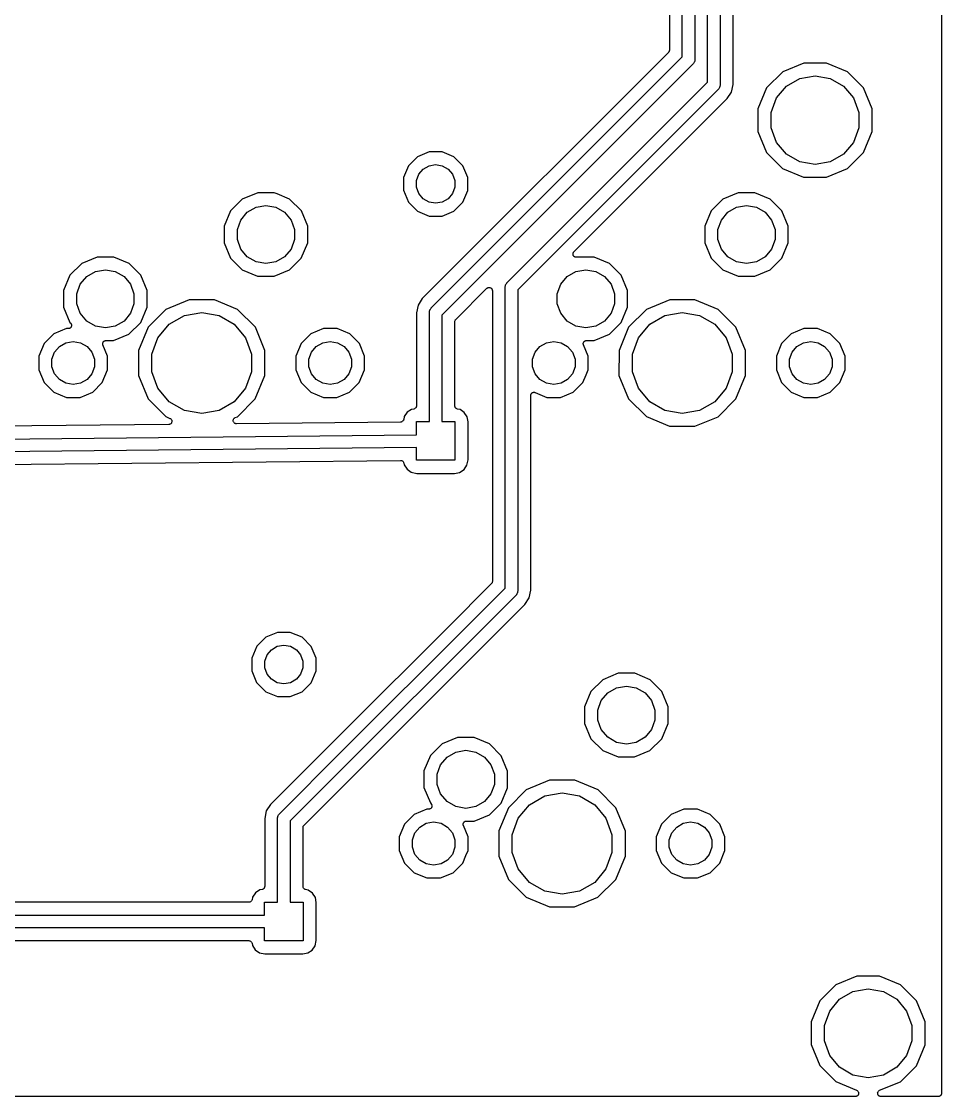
# Model space of a CAD drawing. Extents: x 30 to 169, y -146 to -30.
# Drawn here: x 132.62 to 169, y -146 to -103.5 of the extents above; entities that cross this region are included whole.
import ezdxf

# ---------------------------------------------------------------- set-up
doc = ezdxf.new("R2010")
doc.units = 0
doc.header["$MEASUREMENT"] = 0
doc.layers.add('BLACK', color=7, linetype='CONTINUOUS')

msp = doc.modelspace()

# ---------------------------------------------------------------- linework, layer by layer
at = {"layer": 'Black'}
for p, q in [((169, -32.7452), (169, -145.873)), ((158.75, -104.896), (158.75, -81)), ((159.25, -81.1036), (159.25, -105)), ((159.75, -105.896), (159.75, -81.5)), ((160.25, -81.6036), (160.25, -106)), ((160.758, -105.987), (160.758, -81.8666)), ((158.242, -98.1366), (158.242, -104.633)), ((158.205, -104.723), (148.473, -114.455)), ((148.823, -114.823), (158.75, -104.896)), ((158.208, -104.719), (158.205, -104.723)), ((158.212, -104.715), (158.208, -104.719)), ((158.221, -104.701), (158.212, -104.715)), ((158.23, -104.687), (158.221, -104.701)), ((158.232, -104.682), (158.23, -104.687)), ((158.234, -104.677), (158.232, -104.682)), ((158.237, -104.661), (158.234, -104.677)), ((158.242, -104.644), (158.237, -104.661)), ((158.242, -104.633), (158.241, -104.639)), ((158.241, -104.639), (158.242, -104.644)), ((159.177, -105.177), (149.25, -115.104)), ((159.183, -105.168), (159.177, -105.177)), ((159.192, -105.161), (159.183, -105.168)), ((159.208, -105.132), (159.192, -105.161)), ((159.227, -105.106), (159.208, -105.132)), ((159.229, -105.095), (159.227, -105.106)), ((159.235, -105.086), (159.229, -105.095)), ((159.241, -105.053), (159.235, -105.086)), ((159.249, -105.022), (159.241, -105.053)), ((159.25, -105), (159.248, -105.011)), ((159.248, -105.011), (159.249, -105.022)), ((163.553, -105.142), (162.723, -105.485)), ((164.451, -105.142), (163.553, -105.142)), ((165.281, -105.487), (164.451, -105.142)), ((162.723, -105.485), (162.087, -106.119)), ((162.871, -106.054), (163.399, -105.749)), ((163.399, -105.749), (164, -105.643)), ((164, -105.643), (164.601, -105.749)), ((164.601, -105.749), (165.129, -106.054)), ((165.915, -106.123), (165.281, -105.487)), ((151.823, -113.823), (159.75, -105.896)), ((160.177, -106.177), (152.25, -114.104)), ((160.183, -106.168), (160.177, -106.177)), ((160.192, -106.161), (160.183, -106.168)), ((160.208, -106.132), (160.192, -106.161)), ((160.227, -106.106), (160.208, -106.132)), ((160.229, -106.095), (160.227, -106.106)), ((160.235, -106.086), (160.229, -106.095)), ((160.241, -106.053), (160.235, -106.086)), ((160.249, -106.022), (160.241, -106.053)), ((160.25, -106), (160.248, -106.011)), ((160.248, -106.011), (160.249, -106.022)), ((160.698, -106.289), (160.758, -105.987)), ((162.087, -106.119), (161.742, -106.949)), ((162.479, -106.522), (162.871, -106.054)), ((165.129, -106.054), (165.521, -106.522)), ((166.258, -106.953), (165.915, -106.123)), ((159.289, -107.783), (160.527, -106.545)), ((160.527, -106.545), (160.698, -106.289)), ((162.27, -107.095), (162.479, -106.522)), ((165.521, -106.522), (165.73, -107.095)), ((161.742, -106.949), (161.742, -107.847)), ((162.27, -107.705), (162.27, -107.095)), ((165.73, -107.095), (165.73, -107.705)), ((166.258, -107.851), (166.258, -106.953)), ((154.89, -112.182), (159.289, -107.783)), ((159.289, -107.783), (159.289, -107.783)), ((161.742, -107.847), (162.085, -108.677)), ((162.479, -108.278), (162.27, -107.705)), ((165.73, -107.705), (165.521, -108.278)), ((165.913, -108.681), (166.258, -107.851)), ((162.871, -108.746), (162.479, -108.278)), ((165.521, -108.278), (165.129, -108.746)), ((148.748, -108.65), (148.282, -108.843)), ((149.254, -108.65), (148.748, -108.65)), ((149.72, -108.844), (149.254, -108.65)), ((162.085, -108.677), (162.719, -109.313)), ((163.399, -109.051), (162.871, -108.746)), ((165.129, -108.746), (164.601, -109.051)), ((165.277, -109.315), (165.913, -108.681)), ((147.924, -109.2), (147.73, -109.666)), ((148.282, -108.843), (147.924, -109.2)), ((148.508, -109.334), (148.738, -109.201)), ((148.738, -109.201), (149, -109.155)), ((149, -109.155), (149.262, -109.201)), ((149.262, -109.201), (149.492, -109.334)), ((150.077, -109.202), (149.72, -108.844)), ((150.27, -109.668), (150.077, -109.202)), ((164, -109.157), (163.399, -109.051)), ((164.601, -109.051), (164, -109.157)), ((148.247, -109.787), (148.338, -109.538)), ((148.338, -109.538), (148.508, -109.334)), ((149.492, -109.334), (149.662, -109.538)), ((149.662, -109.538), (149.753, -109.787)), ((162.719, -109.313), (163.549, -109.658)), ((164.447, -109.658), (165.277, -109.315)), ((147.73, -109.666), (147.73, -110.172)), ((148.247, -110.053), (148.247, -109.787)), ((148.338, -110.302), (148.247, -110.053)), ((149.753, -110.053), (149.662, -110.302)), ((149.753, -109.787), (149.753, -110.053)), ((150.27, -110.174), (150.27, -109.668)), ((163.549, -109.658), (164.447, -109.658)), ((141.963, -110.269), (141.356, -110.52)), ((142.62, -110.269), (141.963, -110.269)), ((142.727, -110.314), (142.62, -110.269)), ((143.226, -110.521), (142.727, -110.314)), ((147.73, -110.172), (147.923, -110.638)), ((148.508, -110.506), (148.338, -110.302)), ((148.738, -110.639), (148.508, -110.506)), ((149.492, -110.506), (149.262, -110.639)), ((149.662, -110.302), (149.492, -110.506)), ((150.076, -110.64), (150.27, -110.174)), ((160.963, -110.269), (160.356, -110.52)), ((161.62, -110.269), (160.963, -110.269)), ((162.226, -110.521), (161.62, -110.269)), ((141.356, -110.52), (140.891, -110.984)), ((141.552, -111.041), (141.898, -110.842)), ((141.898, -110.842), (142.29, -110.773)), ((142.29, -110.773), (142.682, -110.842)), ((142.682, -110.842), (143.028, -111.041)), ((143.69, -110.986), (143.226, -110.521)), ((147.923, -110.638), (148.28, -110.996)), ((149, -110.685), (148.738, -110.639)), ((149.262, -110.639), (149, -110.685)), ((149.718, -110.997), (150.076, -110.64)), ((160.356, -110.52), (159.891, -110.984)), ((160.552, -111.041), (160.898, -110.842)), ((160.898, -110.842), (161.29, -110.773)), ((161.29, -110.773), (161.682, -110.842)), ((161.682, -110.842), (162.028, -111.041)), ((162.69, -110.986), (162.226, -110.521)), ((140.891, -110.984), (140.639, -111.59)), ((141.16, -111.721), (141.296, -111.346)), ((141.296, -111.346), (141.552, -111.041)), ((143.028, -111.041), (143.284, -111.346)), ((143.284, -111.346), (143.42, -111.721)), ((143.941, -111.593), (143.69, -110.986)), ((148.28, -110.996), (148.746, -111.19)), ((148.746, -111.19), (149.252, -111.19)), ((149.252, -111.19), (149.718, -110.997)), ((159.891, -110.984), (159.639, -111.59)), ((160.16, -111.721), (160.296, -111.346)), ((160.296, -111.346), (160.552, -111.041)), ((162.028, -111.041), (162.284, -111.346)), ((162.284, -111.346), (162.42, -111.721)), ((162.941, -111.593), (162.69, -110.986)), ((140.639, -111.59), (140.639, -112.247)), ((141.16, -112.119), (141.16, -111.721)), ((143.42, -111.721), (143.42, -112.119)), ((143.941, -112.25), (143.941, -111.593)), ((159.639, -111.59), (159.639, -112.247)), ((160.16, -112.119), (160.16, -111.721)), ((162.42, -111.721), (162.42, -112.119)), ((162.941, -112.25), (162.941, -111.593)), ((141.296, -112.494), (141.16, -112.119)), ((143.42, -112.119), (143.284, -112.494)), ((154.467, -112.605), (154.89, -112.182)), ((154.89, -112.182), (154.89, -112.182)), ((160.296, -112.494), (160.16, -112.119)), ((162.42, -112.119), (162.284, -112.494)), ((140.639, -112.247), (140.89, -112.854)), ((141.552, -112.799), (141.296, -112.494)), ((143.284, -112.494), (143.028, -112.799)), ((143.689, -112.856), (143.941, -112.25)), ((154.445, -112.636), (154.456, -112.62)), ((154.456, -112.62), (154.467, -112.605)), ((159.639, -112.247), (159.89, -112.854)), ((160.552, -112.799), (160.296, -112.494)), ((162.284, -112.494), (162.028, -112.799)), ((162.689, -112.856), (162.941, -112.25)), ((135.613, -112.809), (135.006, -113.06)), ((136.27, -112.809), (135.613, -112.809)), ((136.876, -113.061), (136.27, -112.809)), ((140.89, -112.854), (141.354, -113.319)), ((141.898, -112.998), (141.552, -112.799)), ((142.29, -113.067), (141.898, -112.998)), ((142.682, -112.998), (142.29, -113.067)), ((143.028, -112.799), (142.682, -112.998)), ((143.224, -113.32), (143.689, -112.856)), ((154.431, -112.678), (154.437, -112.659)), ((154.431, -112.681), (154.431, -112.678)), ((154.431, -112.683), (154.431, -112.681)), ((154.432, -112.702), (154.431, -112.683)), ((154.433, -112.722), (154.432, -112.702)), ((154.434, -112.724), (154.433, -112.722)), ((154.435, -112.727), (154.434, -112.724)), ((154.443, -112.745), (154.435, -112.727)), ((154.437, -112.659), (154.442, -112.641)), ((154.442, -112.641), (154.444, -112.638)), ((154.45, -112.763), (154.443, -112.745)), ((154.444, -112.638), (154.445, -112.636)), ((154.452, -112.765), (154.45, -112.763)), ((154.453, -112.767), (154.452, -112.765)), ((154.467, -112.781), (154.453, -112.767)), ((154.48, -112.795), (154.467, -112.781)), ((154.482, -112.796), (154.48, -112.795)), ((154.484, -112.798), (154.482, -112.796)), ((154.502, -112.807), (154.484, -112.798)), ((154.519, -112.815), (154.502, -112.807)), ((154.522, -112.816), (154.519, -112.815)), ((154.524, -112.817), (154.522, -112.816)), ((154.544, -112.819), (154.524, -112.817)), ((154.563, -112.821), (154.544, -112.819)), ((154.565, -112.821), (154.563, -112.821)), ((154.568, -112.821), (154.565, -112.821)), ((154.587, -112.816), (154.568, -112.821)), ((154.606, -112.812), (154.587, -112.816)), ((154.613, -112.809), (154.606, -112.812)), ((155.27, -112.809), (154.613, -112.809)), ((155.876, -113.061), (155.27, -112.809)), ((159.89, -112.854), (160.354, -113.319)), ((160.898, -112.998), (160.552, -112.799)), ((161.29, -113.067), (160.898, -112.998)), ((161.682, -112.998), (161.29, -113.067)), ((162.028, -112.799), (161.682, -112.998)), ((162.224, -113.32), (162.689, -112.856)), ((135.006, -113.06), (134.541, -113.524)), ((135.202, -113.581), (135.548, -113.382)), ((135.548, -113.382), (135.94, -113.313)), ((135.94, -113.313), (136.332, -113.382)), ((136.332, -113.382), (136.678, -113.581)), ((137.34, -113.526), (136.876, -113.061)), ((141.354, -113.319), (141.96, -113.571)), ((142.617, -113.571), (143.224, -113.32)), ((154.202, -113.581), (154.548, -113.382)), ((154.548, -113.382), (154.94, -113.313)), ((154.94, -113.313), (155.332, -113.382)), ((155.332, -113.382), (155.678, -113.581)), ((156.34, -113.526), (155.876, -113.061)), ((160.354, -113.319), (160.96, -113.571)), ((161.617, -113.571), (162.224, -113.32)), ((134.541, -113.524), (134.289, -114.13)), ((134.81, -114.261), (134.946, -113.886)), ((134.946, -113.886), (135.202, -113.581)), ((136.678, -113.581), (136.934, -113.886)), ((136.934, -113.886), (137.07, -114.261)), ((137.591, -114.133), (137.34, -113.526)), ((141.96, -113.571), (142.617, -113.571)), ((151.765, -113.914), (151.771, -113.905)), ((151.771, -113.905), (151.773, -113.894)), ((151.773, -113.894), (151.792, -113.868)), ((151.792, -113.868), (151.808, -113.839)), ((151.808, -113.839), (151.817, -113.832)), ((151.817, -113.832), (151.823, -113.823)), ((153.81, -114.261), (153.946, -113.886)), ((153.946, -113.886), (154.202, -113.581)), ((155.678, -113.581), (155.934, -113.886)), ((155.934, -113.886), (156.07, -114.261)), ((156.591, -114.133), (156.34, -113.526)), ((160.96, -113.571), (161.617, -113.571)), ((134.289, -114.13), (134.289, -114.787)), ((134.81, -114.659), (134.81, -114.261)), ((137.07, -114.261), (137.07, -114.659)), ((137.591, -114.79), (137.591, -114.133)), ((149.795, -115.277), (151.025, -114.047)), ((151.025, -114.047), (151.039, -114.037)), ((151.039, -114.037), (151.052, -114.027)), ((151.052, -114.027), (151.057, -114.025)), ((151.057, -114.025), (151.061, -114.021)), ((151.061, -114.021), (151.077, -114.017)), ((151.077, -114.017), (151.093, -114.012)), ((151.093, -114.012), (151.099, -114.012)), ((151.099, -114.012), (151.104, -114.01)), ((151.104, -114.01), (151.12, -114.012)), ((151.12, -114.012), (151.137, -114.012)), ((151.137, -114.012), (151.142, -114.013)), ((151.142, -114.013), (151.148, -114.014)), ((151.148, -114.014), (151.163, -114.021)), ((151.163, -114.021), (151.178, -114.027)), ((151.178, -114.027), (151.183, -114.03)), ((151.183, -114.03), (151.188, -114.033)), ((151.188, -114.033), (151.2, -114.044)), ((151.2, -114.044), (151.212, -114.055)), ((151.212, -114.055), (151.215, -114.06)), ((151.215, -114.06), (151.219, -114.064)), ((151.219, -114.064), (151.226, -114.079)), ((151.226, -114.079), (151.234, -114.093)), ((151.234, -114.093), (151.235, -114.099)), ((151.235, -114.099), (151.238, -114.104)), ((151.238, -114.104), (151.239, -114.12)), ((151.239, -114.12), (151.242, -114.137)), ((151.242, -114.137), (151.242, -125.633)), ((151.75, -114), (151.752, -113.989)), ((151.75, -125.896), (151.75, -114)), ((151.751, -113.978), (151.759, -113.947)), ((151.752, -113.989), (151.751, -113.978)), ((151.759, -113.947), (151.765, -113.914)), ((152.25, -114.104), (152.25, -126)), ((153.81, -114.659), (153.81, -114.261)), ((156.07, -114.261), (156.07, -114.659)), ((156.591, -114.79), (156.591, -114.133)), ((134.946, -115.034), (134.81, -114.659)), ((137.07, -114.659), (136.934, -115.034)), ((139.255, -114.498), (138.335, -114.878)), ((140.25, -114.499), (139.255, -114.498)), ((141.169, -114.88), (140.25, -114.499)), ((148.302, -114.711), (148.242, -115.013)), ((148.473, -114.455), (148.302, -114.711)), ((153.946, -115.034), (153.81, -114.659)), ((156.07, -114.659), (155.934, -115.034)), ((158.255, -114.498), (157.335, -114.878)), ((159.25, -114.499), (158.255, -114.498)), ((160.169, -114.88), (159.25, -114.499)), ((134.289, -114.787), (134.54, -115.394)), ((135.202, -115.339), (134.946, -115.034)), ((136.934, -115.034), (136.678, -115.339)), ((137.339, -115.396), (137.591, -114.79)), ((138.335, -114.878), (137.63, -115.581)), ((138.463, -115.467), (139.065, -115.119)), ((139.065, -115.119), (139.75, -114.998)), ((139.75, -114.998), (140.435, -115.119)), ((140.435, -115.119), (141.037, -115.467)), ((141.872, -115.585), (141.169, -114.88)), ((148.242, -115.013), (148.242, -118.694)), ((148.75, -115), (148.752, -114.989)), ((148.75, -119.318), (148.75, -115)), ((148.751, -114.978), (148.759, -114.947)), ((148.752, -114.989), (148.751, -114.978)), ((148.759, -114.947), (148.765, -114.914)), ((148.765, -114.914), (148.771, -114.905)), ((148.771, -114.905), (148.773, -114.894)), ((148.773, -114.894), (148.792, -114.868)), ((148.792, -114.868), (148.808, -114.839)), ((148.808, -114.839), (148.817, -114.832)), ((148.817, -114.832), (148.823, -114.823)), ((149.25, -115.104), (149.25, -119.318)), ((154.202, -115.339), (153.946, -115.034)), ((155.934, -115.034), (155.678, -115.339)), ((156.339, -115.396), (156.591, -114.79)), ((157.335, -114.878), (156.63, -115.581)), ((157.463, -115.467), (158.065, -115.119)), ((158.065, -115.119), (158.75, -114.998)), ((158.75, -114.998), (159.435, -115.119)), ((159.435, -115.119), (160.037, -115.467)), ((160.872, -115.585), (160.169, -114.88)), ((134.54, -115.394), (134.57, -115.424)), ((134.572, -115.599), (134.561, -115.611)), ((134.57, -115.424), (134.579, -115.438)), ((134.584, -115.587), (134.572, -115.599)), ((134.579, -115.438), (134.59, -115.451)), ((134.586, -115.582), (134.584, -115.587)), ((134.59, -115.578), (134.586, -115.582)), ((134.59, -115.451), (134.592, -115.456)), ((134.595, -115.562), (134.59, -115.578)), ((134.592, -115.456), (134.595, -115.46)), ((134.595, -115.46), (134.599, -115.476)), ((134.602, -115.547), (134.595, -115.562)), ((134.599, -115.476), (134.605, -115.492)), ((134.603, -115.541), (134.602, -115.547)), ((134.605, -115.536), (134.603, -115.541)), ((134.605, -115.492), (134.605, -115.498)), ((134.605, -115.498), (134.606, -115.503)), ((134.606, -115.503), (134.605, -115.519)), ((134.605, -115.519), (134.605, -115.536)), ((135.548, -115.538), (135.202, -115.339)), ((135.94, -115.607), (135.548, -115.538)), ((136.332, -115.538), (135.94, -115.607)), ((136.678, -115.339), (136.332, -115.538)), ((136.874, -115.86), (137.339, -115.396)), ((137.63, -115.581), (137.249, -116.5)), ((138.017, -115.999), (138.463, -115.467)), ((141.037, -115.467), (141.483, -115.999)), ((142.252, -116.505), (141.872, -115.585)), ((149.758, -115.356), (149.763, -115.339)), ((149.759, -115.361), (149.758, -115.356)), ((149.758, -115.367), (149.759, -115.361)), ((149.758, -118.695), (149.758, -115.367)), ((149.763, -115.339), (149.766, -115.323)), ((149.766, -115.323), (149.768, -115.318)), ((149.768, -115.318), (149.77, -115.313)), ((149.77, -115.313), (149.779, -115.299)), ((149.779, -115.299), (149.788, -115.285)), ((149.788, -115.285), (149.792, -115.281)), ((149.792, -115.281), (149.795, -115.277)), ((154.548, -115.538), (154.202, -115.339)), ((154.94, -115.607), (154.548, -115.538)), ((155.332, -115.538), (154.94, -115.607)), ((155.678, -115.339), (155.332, -115.538)), ((155.874, -115.86), (156.339, -115.396)), ((156.63, -115.581), (156.249, -116.5)), ((157.017, -115.999), (157.463, -115.467)), ((160.037, -115.467), (160.483, -115.999)), ((161.252, -116.505), (160.872, -115.585)), ((133.901, -115.847), (133.519, -116.229)), ((134.401, -115.641), (133.901, -115.847)), ((134.48, -115.641), (134.401, -115.641)), ((134.496, -115.638), (134.48, -115.641)), ((134.513, -115.637), (134.496, -115.638)), ((134.518, -115.634), (134.513, -115.637)), ((134.523, -115.633), (134.518, -115.634)), ((134.538, -115.625), (134.523, -115.633)), ((134.553, -115.618), (134.538, -115.625)), ((134.557, -115.614), (134.553, -115.618)), ((134.561, -115.611), (134.557, -115.614)), ((136.267, -116.111), (136.874, -115.86)), ((137.779, -116.652), (138.017, -115.999)), ((141.483, -115.999), (141.721, -116.652)), ((144.061, -115.847), (143.679, -116.229)), ((144.561, -115.641), (144.061, -115.847)), ((145.101, -115.641), (144.561, -115.641)), ((145.601, -115.849), (145.101, -115.641)), ((145.983, -116.231), (145.601, -115.849)), ((155.267, -116.111), (155.874, -115.86)), ((156.779, -116.652), (157.017, -115.999)), ((160.483, -115.999), (160.721, -116.652)), ((163.061, -115.847), (162.679, -116.229)), ((163.561, -115.641), (163.061, -115.847)), ((164.101, -115.641), (163.561, -115.641)), ((164.601, -115.849), (164.101, -115.641)), ((164.983, -116.231), (164.601, -115.849)), ((133.519, -116.229), (133.311, -116.729)), ((133.93, -116.573), (134.121, -116.346)), ((134.121, -116.346), (134.378, -116.197)), ((134.378, -116.197), (134.67, -116.146)), ((134.67, -116.146), (134.962, -116.197)), ((134.962, -116.197), (135.219, -116.346)), ((135.219, -116.346), (135.41, -116.573)), ((135.836, -116.243), (135.838, -116.23)), ((135.838, -116.252), (135.836, -116.243)), ((135.838, -116.216), (135.841, -116.208)), ((135.838, -116.23), (135.838, -116.216)), ((135.838, -116.26), (135.838, -116.252)), ((135.843, -116.273), (135.838, -116.26)), ((135.841, -116.208), (135.842, -116.2)), ((135.842, -116.2), (135.848, -116.187)), ((135.846, -116.287), (135.843, -116.273)), ((136.029, -116.731), (135.846, -116.287)), ((135.848, -116.187), (135.853, -116.174)), ((135.853, -116.174), (135.858, -116.168)), ((135.858, -116.168), (135.862, -116.161)), ((135.862, -116.161), (135.872, -116.151)), ((135.872, -116.151), (135.881, -116.141)), ((135.881, -116.141), (135.889, -116.136)), ((135.889, -116.136), (135.895, -116.131)), ((135.895, -116.131), (135.908, -116.126)), ((135.908, -116.126), (135.92, -116.119)), ((135.92, -116.119), (135.928, -116.117)), ((135.928, -116.117), (135.936, -116.114)), ((135.936, -116.114), (135.949, -116.113)), ((135.949, -116.113), (135.963, -116.111)), ((135.963, -116.111), (136.267, -116.111)), ((143.679, -116.229), (143.471, -116.729)), ((144.09, -116.573), (144.281, -116.346)), ((144.281, -116.346), (144.538, -116.197)), ((144.538, -116.197), (144.83, -116.146)), ((144.83, -116.146), (145.122, -116.197)), ((145.122, -116.197), (145.379, -116.346)), ((145.379, -116.346), (145.57, -116.573)), ((146.189, -116.731), (145.983, -116.231)), ((152.93, -116.573), (153.121, -116.346)), ((153.121, -116.346), (153.378, -116.197)), ((153.378, -116.197), (153.67, -116.146)), ((153.67, -116.146), (153.962, -116.197)), ((153.962, -116.197), (154.219, -116.346)), ((154.219, -116.346), (154.41, -116.573)), ((154.836, -116.243), (154.838, -116.23)), ((154.838, -116.252), (154.836, -116.243)), ((154.838, -116.216), (154.841, -116.208)), ((154.838, -116.23), (154.838, -116.216)), ((154.838, -116.26), (154.838, -116.252)), ((154.843, -116.273), (154.838, -116.26)), ((154.841, -116.208), (154.842, -116.2)), ((154.842, -116.2), (154.848, -116.187)), ((154.846, -116.287), (154.843, -116.273)), ((155.029, -116.731), (154.846, -116.287)), ((154.848, -116.187), (154.853, -116.174)), ((154.853, -116.174), (154.858, -116.168)), ((154.858, -116.168), (154.862, -116.161)), ((154.862, -116.161), (154.872, -116.151)), ((154.872, -116.151), (154.881, -116.141)), ((154.881, -116.141), (154.889, -116.136)), ((154.889, -116.136), (154.895, -116.131)), ((154.895, -116.131), (154.908, -116.126)), ((154.908, -116.126), (154.92, -116.119)), ((154.92, -116.119), (154.928, -116.117)), ((154.928, -116.117), (154.936, -116.114)), ((154.936, -116.114), (154.949, -116.113)), ((154.949, -116.113), (154.963, -116.111)), ((154.963, -116.111), (155.267, -116.111)), ((162.679, -116.229), (162.471, -116.729)), ((163.09, -116.573), (163.281, -116.346)), ((163.281, -116.346), (163.538, -116.197)), ((163.538, -116.197), (163.83, -116.146)), ((163.83, -116.146), (164.122, -116.197)), ((164.122, -116.197), (164.379, -116.346)), ((164.379, -116.346), (164.57, -116.573)), ((165.189, -116.731), (164.983, -116.231)), ((133.311, -116.729), (133.311, -117.269)), ((133.829, -116.852), (133.93, -116.573)), ((133.829, -117.148), (133.829, -116.852)), ((135.41, -116.573), (135.511, -116.852)), ((135.511, -116.852), (135.511, -117.148)), ((136.029, -117.271), (136.029, -116.731)), ((137.249, -116.5), (137.248, -117.495)), ((137.779, -117.348), (137.779, -116.652)), ((141.721, -116.652), (141.721, -117.348)), ((142.252, -117.294), (142.252, -116.505)), ((143.471, -116.729), (143.471, -117.269)), ((143.989, -116.852), (144.09, -116.573)), ((143.989, -117.148), (143.989, -116.852)), ((145.57, -116.573), (145.671, -116.852)), ((145.671, -116.852), (145.671, -117.148)), ((146.189, -117.271), (146.189, -116.731)), ((152.829, -116.852), (152.93, -116.573)), ((152.829, -117.148), (152.829, -116.852)), ((154.41, -116.573), (154.511, -116.852)), ((154.511, -116.852), (154.511, -117.148)), ((155.029, -117.271), (155.029, -116.731)), ((156.249, -116.5), (156.248, -117.495)), ((156.779, -117.348), (156.779, -116.652)), ((160.721, -116.652), (160.721, -117.348)), ((161.252, -117.294), (161.252, -116.505)), ((162.471, -116.729), (162.471, -117.269)), ((162.989, -116.852), (163.09, -116.573)), ((162.989, -117.148), (162.989, -116.852)), ((164.57, -116.573), (164.671, -116.852)), ((164.671, -116.852), (164.671, -117.148)), ((165.189, -117.271), (165.189, -116.731)), ((133.311, -117.269), (133.517, -117.769)), ((133.93, -117.427), (133.829, -117.148)), ((135.511, -117.148), (135.41, -117.427)), ((135.821, -117.771), (136.029, -117.271)), ((142.251, -117.5), (142.252, -117.294)), ((142.252, -117.294), (142.252, -117.294)), ((143.471, -117.269), (143.677, -117.769)), ((144.09, -117.427), (143.989, -117.148)), ((145.671, -117.148), (145.57, -117.427)), ((145.981, -117.771), (146.189, -117.271)), ((152.93, -117.427), (152.829, -117.148)), ((154.511, -117.148), (154.41, -117.427)), ((154.945, -117.472), (155.029, -117.271)), ((161.251, -117.5), (161.252, -117.294)), ((161.252, -117.294), (161.252, -117.294)), ((162.471, -117.269), (162.677, -117.769)), ((163.09, -117.427), (162.989, -117.148)), ((164.671, -117.148), (164.57, -117.427)), ((164.981, -117.771), (165.189, -117.271)), ((134.121, -117.654), (133.93, -117.427)), ((134.378, -117.803), (134.121, -117.654)), ((135.219, -117.654), (134.962, -117.803)), ((135.41, -117.427), (135.219, -117.654)), ((137.248, -117.495), (137.628, -118.415)), ((138.017, -118.001), (137.779, -117.348)), ((141.721, -117.348), (141.483, -118.001)), ((141.87, -118.419), (142.251, -117.5)), ((144.281, -117.654), (144.09, -117.427)), ((144.538, -117.803), (144.281, -117.654)), ((145.379, -117.654), (145.122, -117.803)), ((145.57, -117.427), (145.379, -117.654)), ((153.121, -117.654), (152.93, -117.427)), ((153.378, -117.803), (153.121, -117.654)), ((154.219, -117.654), (153.962, -117.803)), ((154.41, -117.427), (154.219, -117.654)), ((154.821, -117.771), (154.945, -117.472)), ((156.248, -117.495), (156.628, -118.415)), ((157.017, -118.001), (156.779, -117.348)), ((160.721, -117.348), (160.483, -118.001)), ((160.87, -118.419), (161.251, -117.5)), ((163.281, -117.654), (163.09, -117.427)), ((163.538, -117.803), (163.281, -117.654)), ((164.379, -117.654), (164.122, -117.803)), ((164.57, -117.427), (164.379, -117.654)), ((133.517, -117.769), (133.899, -118.151)), ((133.899, -118.151), (134.399, -118.359)), ((134.67, -117.854), (134.378, -117.803)), ((134.962, -117.803), (134.67, -117.854)), ((134.939, -118.359), (135.439, -118.153)), ((135.439, -118.153), (135.821, -117.771)), ((138.463, -118.533), (138.017, -118.001)), ((141.483, -118.001), (141.037, -118.533)), ((143.677, -117.769), (144.059, -118.151)), ((144.059, -118.151), (144.559, -118.359)), ((144.83, -117.854), (144.538, -117.803)), ((145.122, -117.803), (144.83, -117.854)), ((145.099, -118.359), (145.599, -118.153)), ((145.599, -118.153), (145.981, -117.771)), ((152.877, -118.158), (152.891, -118.156)), ((152.891, -118.156), (152.899, -118.158)), ((153.67, -117.854), (153.378, -117.803)), ((153.962, -117.803), (153.67, -117.854)), ((153.939, -118.359), (154.439, -118.153)), ((154.439, -118.153), (154.821, -117.771)), ((157.463, -118.533), (157.017, -118.001)), ((160.483, -118.001), (160.037, -118.533)), ((162.677, -117.769), (163.059, -118.151)), ((163.059, -118.151), (163.559, -118.359)), ((163.83, -117.854), (163.538, -117.803)), ((164.122, -117.803), (163.83, -117.854)), ((164.099, -118.359), (164.599, -118.153)), ((164.599, -118.153), (164.981, -117.771)), ((134.399, -118.359), (134.939, -118.359)), ((137.628, -118.415), (138.331, -119.12)), ((139.065, -118.881), (138.463, -118.533)), ((141.037, -118.533), (140.435, -118.881)), ((141.165, -119.122), (141.87, -118.419)), ((144.559, -118.359), (145.099, -118.359)), ((152.758, -118.283), (152.76, -118.269)), ((152.758, -125.987), (152.758, -118.283)), ((152.76, -118.269), (152.761, -118.255)), ((152.761, -118.255), (152.764, -118.248)), ((152.764, -118.248), (152.766, -118.24)), ((152.766, -118.24), (152.773, -118.227)), ((152.773, -118.227), (152.778, -118.215)), ((152.778, -118.215), (152.784, -118.209)), ((152.784, -118.209), (152.788, -118.201)), ((152.788, -118.201), (152.798, -118.192)), ((152.798, -118.192), (152.808, -118.182)), ((152.808, -118.182), (152.815, -118.178)), ((152.815, -118.178), (152.821, -118.173)), ((152.821, -118.173), (152.835, -118.168)), ((152.835, -118.168), (152.847, -118.162)), ((152.847, -118.162), (152.855, -118.161)), ((152.855, -118.161), (152.863, -118.158)), ((152.863, -118.158), (152.877, -118.158)), ((152.899, -118.158), (152.907, -118.158)), ((152.907, -118.158), (152.92, -118.163)), ((152.92, -118.163), (152.934, -118.166)), ((152.934, -118.166), (153.399, -118.359)), ((153.399, -118.359), (153.939, -118.359)), ((156.628, -118.415), (157.331, -119.12)), ((158.065, -118.881), (157.463, -118.533)), ((160.037, -118.533), (159.435, -118.881)), ((160.165, -119.122), (160.87, -118.419)), ((163.559, -118.359), (164.099, -118.359)), ((139.75, -119.002), (139.065, -118.881)), ((140.435, -118.881), (139.75, -119.002)), ((147.877, -118.947), (147.761, -119.117)), ((148.051, -118.835), (147.877, -118.947)), ((148.138, -118.819), (148.051, -118.835)), ((148.158, -118.811), (148.138, -118.819)), ((148.178, -118.804), (148.158, -118.811)), ((148.179, -118.803), (148.178, -118.804)), ((148.18, -118.803), (148.179, -118.803)), ((148.196, -118.789), (148.18, -118.803)), ((148.212, -118.775), (148.196, -118.789)), ((148.213, -118.775), (148.212, -118.775)), ((148.224, -118.756), (148.213, -118.774)), ((148.213, -118.774), (148.213, -118.775)), ((148.234, -118.737), (148.224, -118.756)), ((148.235, -118.736), (148.234, -118.736)), ((148.234, -118.736), (148.234, -118.737)), ((148.238, -118.715), (148.235, -118.736)), ((148.242, -118.694), (148.238, -118.715)), ((149.762, -118.716), (149.758, -118.695)), ((149.765, -118.736), (149.762, -118.716)), ((149.765, -118.737), (149.765, -118.736)), ((149.766, -118.739), (149.765, -118.737)), ((149.776, -118.757), (149.766, -118.739)), ((149.786, -118.775), (149.776, -118.757)), ((149.787, -118.776), (149.786, -118.775)), ((149.788, -118.777), (149.787, -118.776)), ((149.803, -118.79), (149.788, -118.777)), ((149.819, -118.804), (149.803, -118.79)), ((149.82, -118.804), (149.819, -118.804)), ((149.821, -118.805), (149.82, -118.804)), ((149.841, -118.812), (149.821, -118.805)), ((149.86, -118.82), (149.841, -118.812)), ((149.963, -118.841), (149.86, -118.82)), ((150.133, -118.957), (149.963, -118.841)), ((150.245, -119.131), (150.133, -118.957)), ((158.75, -119.002), (158.065, -118.881)), ((159.435, -118.881), (158.75, -119.002)), ((138.447, -119.432), (131.411, -119.505)), ((138.331, -119.12), (138.494, -119.188)), ((138.465, -119.428), (138.447, -119.432)), ((138.484, -119.426), (138.465, -119.428)), ((138.487, -119.424), (138.484, -119.426)), ((138.49, -119.424), (138.487, -119.424)), ((138.506, -119.414), (138.49, -119.424)), ((138.494, -119.188), (138.51, -119.198)), ((138.523, -119.406), (138.506, -119.414)), ((138.51, -119.198), (138.526, -119.207)), ((138.525, -119.403), (138.523, -119.406)), ((138.528, -119.401), (138.525, -119.403)), ((138.526, -119.207), (138.529, -119.209)), ((138.54, -119.387), (138.528, -119.401)), ((138.529, -119.209), (138.531, -119.211)), ((138.531, -119.211), (138.543, -119.226)), ((138.553, -119.373), (138.54, -119.387)), ((138.543, -119.226), (138.555, -119.24)), ((138.554, -119.37), (138.553, -119.373)), ((138.556, -119.367), (138.554, -119.37)), ((138.555, -119.24), (138.556, -119.244)), ((138.556, -119.244), (138.558, -119.246)), ((138.562, -119.35), (138.556, -119.367)), ((138.558, -119.246), (138.564, -119.264)), ((138.57, -119.332), (138.562, -119.35)), ((138.564, -119.264), (138.57, -119.282)), ((138.57, -119.282), (138.57, -119.285)), ((138.57, -119.285), (138.572, -119.288)), ((138.571, -119.326), (138.57, -119.329)), ((138.57, -119.329), (138.57, -119.332)), ((138.572, -119.288), (138.571, -119.307)), ((138.571, -119.307), (138.571, -119.326)), ((140.997, -119.26), (140.998, -119.258)), ((140.998, -119.28), (140.997, -119.26)), ((140.998, -119.256), (141.005, -119.237)), ((140.998, -119.258), (140.998, -119.256)), ((140.999, -119.3), (140.998, -119.28)), ((140.999, -119.302), (140.999, -119.3)), ((140.999, -119.304), (140.999, -119.302)), ((141.007, -119.323), (140.999, -119.304)), ((141.005, -119.237), (141.011, -119.218)), ((141.014, -119.342), (141.007, -119.323)), ((141.011, -119.218), (141.012, -119.217)), ((141.012, -119.217), (141.013, -119.215)), ((141.013, -119.215), (141.025, -119.199)), ((141.015, -119.343), (141.014, -119.342)), ((141.016, -119.345), (141.015, -119.343)), ((141.03, -119.36), (141.016, -119.345)), ((141.025, -119.199), (141.038, -119.183)), ((141.043, -119.375), (141.03, -119.36)), ((141.038, -119.183), (141.039, -119.182)), ((141.039, -119.182), (141.041, -119.181)), ((141.041, -119.181), (141.058, -119.17)), ((141.045, -119.376), (141.043, -119.375)), ((141.046, -119.378), (141.045, -119.376)), ((141.064, -119.387), (141.046, -119.378)), ((141.058, -119.17), (141.075, -119.16)), ((141.081, -119.397), (141.064, -119.387)), ((141.075, -119.16), (141.165, -119.122)), ((141.083, -119.397), (141.081, -119.397)), ((141.085, -119.398), (141.083, -119.397)), ((141.105, -119.401), (141.085, -119.398)), ((141.125, -119.404), (141.105, -119.401)), ((147.614, -119.336), (141.125, -119.404)), ((147.633, -119.333), (147.614, -119.336)), ((147.653, -119.33), (147.633, -119.333)), ((147.655, -119.329), (147.653, -119.33)), ((147.657, -119.328), (147.655, -119.329)), ((147.674, -119.318), (147.657, -119.328)), ((147.692, -119.309), (147.674, -119.318)), ((147.693, -119.307), (147.692, -119.309)), ((147.695, -119.306), (147.693, -119.307)), ((147.708, -119.291), (147.695, -119.306)), ((147.721, -119.276), (147.708, -119.291)), ((147.722, -119.274), (147.721, -119.276)), ((147.723, -119.272), (147.722, -119.274)), ((147.73, -119.253), (147.723, -119.272)), ((147.737, -119.235), (147.73, -119.253)), ((147.761, -119.117), (147.737, -119.235)), ((148.238, -119.838), (148.238, -119.318)), ((148.238, -119.318), (148.75, -119.318)), ((149.25, -119.318), (149.762, -119.318)), ((149.762, -119.318), (149.762, -120.842)), ((150.282, -119.33), (150.245, -119.131)), ((150.282, -120.829), (150.282, -119.33)), ((157.331, -119.12), (158.25, -119.501)), ((159.245, -119.502), (160.165, -119.122)), ((130.762, -120.02), (148.238, -119.838)), ((158.25, -119.501), (159.245, -119.502)), ((148.238, -120.338), (130.762, -120.52)), ((148.238, -120.842), (148.238, -120.338)), ((131.319, -121.022), (147.615, -120.852)), ((147.615, -120.852), (147.615, -120.852)), ((147.615, -120.852), (147.615, -120.852)), ((147.615, -120.852), (147.637, -120.856)), ((147.637, -120.856), (147.658, -120.86)), ((147.658, -120.86), (147.659, -120.86)), ((147.659, -120.86), (147.659, -120.86)), ((147.659, -120.86), (147.678, -120.871)), ((147.678, -120.871), (147.697, -120.881)), ((147.697, -120.881), (147.697, -120.881)), ((147.697, -120.881), (147.697, -120.881)), ((147.697, -120.881), (147.711, -120.897)), ((147.711, -120.897), (147.726, -120.915)), ((147.726, -120.915), (147.726, -120.915)), ((147.726, -120.915), (147.726, -120.915)), ((147.726, -120.915), (147.733, -120.935)), ((147.733, -120.935), (147.741, -120.956)), ((147.741, -120.956), (147.755, -121.029)), ((147.755, -121.029), (147.867, -121.203)), ((149.762, -120.842), (148.238, -120.842)), ((150.123, -121.213), (150.239, -121.043)), ((150.239, -121.043), (150.282, -120.829)), ((147.867, -121.203), (148.037, -121.319)), ((148.037, -121.319), (148.251, -121.362)), ((148.251, -121.362), (149.75, -121.362)), ((149.75, -121.362), (149.949, -121.325)), ((149.949, -121.325), (150.123, -121.213)), ((151.205, -125.723), (149.464, -127.464)), ((151.208, -125.719), (151.205, -125.723)), ((151.212, -125.715), (151.208, -125.719)), ((151.221, -125.701), (151.212, -125.715)), ((151.23, -125.687), (151.221, -125.701)), ((151.232, -125.682), (151.23, -125.687)), ((151.234, -125.677), (151.232, -125.682)), ((151.237, -125.661), (151.234, -125.677)), ((151.242, -125.644), (151.237, -125.661)), ((151.242, -125.633), (151.241, -125.639)), ((151.241, -125.639), (151.242, -125.644)), ((149.823, -127.823), (151.75, -125.896)), ((152.177, -126.177), (150.926, -127.428)), ((152.183, -126.168), (152.177, -126.177)), ((152.192, -126.161), (152.183, -126.168)), ((152.208, -126.132), (152.192, -126.161)), ((152.227, -126.106), (152.208, -126.132)), ((152.229, -126.095), (152.227, -126.106)), ((152.235, -126.086), (152.229, -126.095)), ((152.241, -126.053), (152.235, -126.086)), ((152.249, -126.022), (152.241, -126.053)), ((152.25, -126), (152.248, -126.011)), ((152.248, -126.011), (152.249, -126.022)), ((152.698, -126.289), (152.758, -125.987)), ((151.162, -127.91), (152.527, -126.545)), ((152.527, -126.545), (152.698, -126.289)), ((149.464, -127.464), (145.464, -131.464)), ((149.464, -127.464), (149.464, -127.464)), ((149.464, -127.464), (149.464, -127.464)), ((150.926, -127.428), (150.177, -128.177)), ((142.282, -127.843), (141.924, -128.2)), ((142.748, -127.65), (142.282, -127.843)), ((143.254, -127.65), (142.748, -127.65)), ((143.72, -127.844), (143.254, -127.65)), ((144.077, -128.202), (143.72, -127.844)), ((145.823, -131.823), (149.823, -127.823)), ((150.536, -128.536), (151.162, -127.91)), ((151.162, -127.91), (151.162, -127.91)), ((141.924, -128.2), (141.73, -128.666)), ((142.338, -128.538), (142.508, -128.334)), ((142.508, -128.334), (142.738, -128.201)), ((142.738, -128.201), (143, -128.155)), ((143, -128.155), (143.262, -128.201)), ((143.262, -128.201), (143.492, -128.334)), ((143.492, -128.334), (143.662, -128.538)), ((144.27, -128.668), (144.077, -128.202)), ((150.177, -128.177), (146.177, -132.177)), ((141.73, -128.666), (141.73, -129.172)), ((142.247, -128.787), (142.338, -128.538)), ((143.662, -128.538), (143.753, -128.787)), ((144.27, -129.174), (144.27, -128.668)), ((147.89, -131.182), (150.536, -128.536)), ((150.536, -128.536), (150.536, -128.536)), ((150.536, -128.536), (150.536, -128.536)), ((141.73, -129.172), (141.923, -129.638)), ((142.247, -129.053), (142.247, -128.787)), ((142.338, -129.302), (142.247, -129.053)), ((143.753, -129.053), (143.662, -129.302)), ((143.753, -128.787), (143.753, -129.053)), ((144.076, -129.64), (144.27, -129.174)), ((142.508, -129.506), (142.338, -129.302)), ((142.738, -129.639), (142.508, -129.506)), ((143.492, -129.506), (143.262, -129.639)), ((143.662, -129.302), (143.492, -129.506)), ((155.606, -129.52), (155.141, -129.984)), ((156.213, -129.269), (155.606, -129.52)), ((156.87, -129.269), (156.213, -129.269)), ((157.476, -129.521), (156.87, -129.269)), ((157.94, -129.986), (157.476, -129.521)), ((141.923, -129.638), (142.28, -129.996)), ((142.28, -129.996), (142.746, -130.19)), ((143, -129.685), (142.738, -129.639)), ((143.262, -129.639), (143, -129.685)), ((143.252, -130.19), (143.718, -129.997)), ((143.718, -129.997), (144.076, -129.64)), ((155.141, -129.984), (154.889, -130.59)), ((155.546, -130.346), (155.802, -130.041)), ((155.802, -130.041), (156.148, -129.842)), ((156.148, -129.842), (156.54, -129.773)), ((156.54, -129.773), (156.932, -129.842)), ((156.932, -129.842), (157.278, -130.041)), ((157.278, -130.041), (157.534, -130.346)), ((158.191, -130.593), (157.94, -129.986)), ((142.746, -130.19), (143.252, -130.19)), ((155.41, -130.721), (155.546, -130.346)), ((157.534, -130.346), (157.67, -130.721)), ((154.889, -130.59), (154.889, -131.247)), ((155.41, -131.119), (155.41, -130.721)), ((157.67, -130.721), (157.67, -131.119)), ((158.191, -131.25), (158.191, -130.593)), ((146.536, -132.536), (147.89, -131.182)), ((147.89, -131.182), (147.89, -131.182)), ((154.889, -131.247), (155.14, -131.854)), ((155.546, -131.494), (155.41, -131.119)), ((157.67, -131.119), (157.534, -131.494)), ((157.939, -131.856), (158.191, -131.25)), ((145.464, -131.464), (144.964, -131.964)), ((145.464, -131.464), (145.464, -131.464)), ((145.464, -131.464), (145.464, -131.464)), ((155.802, -131.799), (155.546, -131.494)), ((157.534, -131.494), (157.278, -131.799)), ((144.964, -131.964), (142.473, -134.455)), ((144.964, -131.964), (144.964, -131.964)), ((145.323, -132.323), (145.823, -131.823)), ((146.177, -132.177), (145.677, -132.677)), ((146.177, -132.177), (146.177, -132.177)), ((149.256, -132.06), (148.791, -132.524)), ((149.863, -131.809), (149.256, -132.06)), ((150.52, -131.809), (149.863, -131.809)), ((151.126, -132.061), (150.52, -131.809)), ((151.59, -132.526), (151.126, -132.061)), ((155.14, -131.854), (155.604, -132.319)), ((156.148, -131.998), (155.802, -131.799)), ((156.54, -132.067), (156.148, -131.998)), ((156.932, -131.998), (156.54, -132.067)), ((157.278, -131.799), (156.932, -131.998)), ((157.474, -132.32), (157.939, -131.856)), ((142.823, -134.823), (145.323, -132.323)), ((145.323, -132.323), (145.323, -132.323)), ((146.036, -133.036), (146.536, -132.536)), ((146.536, -132.536), (146.536, -132.536)), ((146.536, -132.536), (146.536, -132.536)), ((148.791, -132.524), (148.539, -133.13)), ((149.196, -132.886), (149.452, -132.581)), ((149.452, -132.581), (149.798, -132.382)), ((149.798, -132.382), (150.19, -132.313)), ((150.19, -132.313), (150.582, -132.382)), ((150.582, -132.382), (150.928, -132.581)), ((150.928, -132.581), (151.184, -132.886)), ((151.841, -133.133), (151.59, -132.526)), ((155.604, -132.319), (156.21, -132.571)), ((156.21, -132.571), (156.867, -132.571)), ((156.867, -132.571), (157.474, -132.32)), ((145.677, -132.677), (143.25, -135.104)), ((145.677, -132.677), (145.677, -132.677)), ((149.06, -133.261), (149.196, -132.886)), ((151.184, -132.886), (151.32, -133.261)), ((143.795, -135.277), (146.036, -133.036)), ((146.036, -133.036), (146.036, -133.036)), ((148.539, -133.13), (148.539, -133.787)), ((149.06, -133.659), (149.06, -133.261)), ((151.32, -133.261), (151.32, -133.659)), ((151.841, -133.79), (151.841, -133.133)), ((148.539, -133.787), (148.79, -134.394)), ((149.196, -134.034), (149.06, -133.659)), ((151.32, -133.659), (151.184, -134.034)), ((151.589, -134.396), (151.841, -133.79)), ((152.585, -133.878), (151.88, -134.581)), ((153.505, -133.498), (152.585, -133.878)), ((154.5, -133.499), (153.505, -133.498)), ((155.419, -133.88), (154.5, -133.499)), ((156.122, -134.585), (155.419, -133.88)), ((149.452, -134.339), (149.196, -134.034)), ((151.184, -134.034), (150.928, -134.339)), ((152.713, -134.467), (153.315, -134.119)), ((153.315, -134.119), (154, -133.998)), ((154, -133.998), (154.685, -134.119)), ((154.685, -134.119), (155.287, -134.467)), ((142.302, -134.711), (142.242, -135.013)), ((142.473, -134.455), (142.302, -134.711)), ((148.651, -134.641), (148.151, -134.847)), ((148.73, -134.641), (148.651, -134.641)), ((148.746, -134.638), (148.73, -134.641)), ((148.763, -134.637), (148.746, -134.638)), ((148.768, -134.634), (148.763, -134.637)), ((148.773, -134.633), (148.768, -134.634)), ((148.788, -134.625), (148.773, -134.633)), ((148.803, -134.618), (148.788, -134.625)), ((148.79, -134.394), (148.82, -134.424)), ((148.807, -134.614), (148.803, -134.618)), ((148.811, -134.611), (148.807, -134.614)), ((148.822, -134.599), (148.811, -134.611)), ((148.82, -134.424), (148.829, -134.438)), ((148.834, -134.587), (148.822, -134.599)), ((148.829, -134.438), (148.84, -134.451)), ((148.836, -134.582), (148.834, -134.587)), ((148.84, -134.578), (148.836, -134.582)), ((148.84, -134.451), (148.842, -134.456)), ((148.845, -134.562), (148.84, -134.578)), ((148.842, -134.456), (148.845, -134.46)), ((148.845, -134.46), (148.849, -134.476)), ((148.852, -134.547), (148.845, -134.562)), ((148.849, -134.476), (148.855, -134.492)), ((148.853, -134.541), (148.852, -134.547)), ((148.855, -134.536), (148.853, -134.541)), ((148.855, -134.492), (148.855, -134.498)), ((148.855, -134.498), (148.856, -134.503)), ((148.856, -134.503), (148.855, -134.519)), ((148.855, -134.519), (148.855, -134.536)), ((149.798, -134.538), (149.452, -134.339)), ((150.19, -134.607), (149.798, -134.538)), ((150.582, -134.538), (150.19, -134.607)), ((150.928, -134.339), (150.582, -134.538)), ((151.124, -134.86), (151.589, -134.396)), ((151.88, -134.581), (151.499, -135.5)), ((152.267, -134.999), (152.713, -134.467)), ((155.287, -134.467), (155.733, -134.999)), ((156.502, -135.505), (156.122, -134.585)), ((158.811, -134.641), (158.311, -134.847)), ((159.351, -134.641), (158.811, -134.641)), ((159.851, -134.849), (159.351, -134.641)), ((142.242, -135.013), (142.242, -137.694)), ((142.75, -135), (142.752, -134.989)), ((142.75, -138.318), (142.75, -135)), ((142.751, -134.978), (142.759, -134.947)), ((142.752, -134.989), (142.751, -134.978)), ((142.759, -134.947), (142.765, -134.914)), ((142.765, -134.914), (142.771, -134.905)), ((142.771, -134.905), (142.773, -134.894)), ((142.773, -134.894), (142.792, -134.868)), ((142.792, -134.868), (142.808, -134.839)), ((142.808, -134.839), (142.817, -134.832)), ((142.817, -134.832), (142.823, -134.823)), ((143.25, -135.104), (143.25, -138.318)), ((148.151, -134.847), (147.769, -135.229)), ((148.628, -135.197), (148.92, -135.146)), ((148.92, -135.146), (149.212, -135.197)), ((150.112, -135.161), (150.122, -135.151)), ((150.122, -135.151), (150.131, -135.141)), ((150.131, -135.141), (150.139, -135.136)), ((150.139, -135.136), (150.145, -135.131)), ((150.145, -135.131), (150.158, -135.126)), ((150.158, -135.126), (150.17, -135.119)), ((150.17, -135.119), (150.178, -135.117)), ((150.178, -135.117), (150.186, -135.114)), ((150.186, -135.114), (150.199, -135.113)), ((150.199, -135.113), (150.213, -135.111)), ((150.213, -135.111), (150.517, -135.111)), ((150.517, -135.111), (151.124, -134.86)), ((152.029, -135.652), (152.267, -134.999)), ((155.733, -134.999), (155.971, -135.652)), ((158.311, -134.847), (157.929, -135.229)), ((158.788, -135.197), (159.08, -135.146)), ((159.08, -135.146), (159.372, -135.197)), ((160.233, -135.231), (159.851, -134.849)), ((143.758, -135.356), (143.763, -135.339)), ((143.759, -135.361), (143.758, -135.356)), ((143.758, -135.367), (143.759, -135.361)), ((143.758, -136.294), (143.758, -135.367)), ((143.763, -135.339), (143.766, -135.323)), ((143.766, -135.323), (143.768, -135.318)), ((143.768, -135.318), (143.77, -135.313)), ((143.77, -135.313), (143.779, -135.299)), ((143.779, -135.299), (143.788, -135.285)), ((143.788, -135.285), (143.792, -135.281)), ((143.792, -135.281), (143.795, -135.277)), ((147.769, -135.229), (147.561, -135.729)), ((148.079, -135.852), (148.18, -135.573)), ((148.18, -135.573), (148.371, -135.346)), ((148.371, -135.346), (148.628, -135.197)), ((149.212, -135.197), (149.469, -135.346)), ((149.469, -135.346), (149.66, -135.573)), ((149.66, -135.573), (149.761, -135.852)), ((150.086, -135.243), (150.088, -135.23)), ((150.088, -135.252), (150.086, -135.243)), ((150.088, -135.216), (150.091, -135.208)), ((150.088, -135.23), (150.088, -135.216)), ((150.088, -135.26), (150.088, -135.252)), ((150.093, -135.273), (150.088, -135.26)), ((150.091, -135.208), (150.092, -135.2)), ((150.092, -135.2), (150.098, -135.187)), ((150.096, -135.287), (150.093, -135.273)), ((150.279, -135.731), (150.096, -135.287)), ((150.098, -135.187), (150.103, -135.174)), ((150.103, -135.174), (150.108, -135.168)), ((150.108, -135.168), (150.112, -135.161)), ((151.499, -135.5), (151.498, -136.495)), ((156.502, -136.294), (156.502, -135.505)), ((157.929, -135.229), (157.721, -135.729)), ((158.239, -135.852), (158.34, -135.573)), ((158.34, -135.573), (158.531, -135.346)), ((158.531, -135.346), (158.788, -135.197)), ((159.372, -135.197), (159.629, -135.346)), ((159.629, -135.346), (159.82, -135.573)), ((159.82, -135.573), (159.921, -135.852)), ((160.439, -135.731), (160.233, -135.231)), ((147.561, -135.729), (147.561, -136.269)), ((148.079, -136.148), (148.079, -135.852)), ((149.761, -135.852), (149.761, -136.148)), ((150.279, -136.271), (150.279, -135.731)), ((152.029, -136.348), (152.029, -135.652)), ((155.971, -135.652), (155.971, -136.348)), ((157.721, -135.729), (157.721, -136.269)), ((158.239, -136.148), (158.239, -135.852)), ((159.921, -135.852), (159.921, -136.148)), ((160.439, -136.271), (160.439, -135.731)), ((143.758, -137.695), (143.758, -136.294)), ((147.561, -136.269), (147.767, -136.769)), ((148.18, -136.427), (148.079, -136.148)), ((148.371, -136.654), (148.18, -136.427)), ((149.66, -136.427), (149.469, -136.654)), ((149.761, -136.148), (149.66, -136.427)), ((150.195, -136.472), (150.279, -136.271)), ((152.267, -137.001), (152.029, -136.348)), ((155.971, -136.348), (155.733, -137.001)), ((156.501, -136.5), (156.502, -136.294)), ((156.502, -136.294), (156.502, -136.294)), ((157.721, -136.269), (157.927, -136.769)), ((158.34, -136.427), (158.239, -136.148)), ((158.531, -136.654), (158.34, -136.427)), ((159.82, -136.427), (159.629, -136.654)), ((159.921, -136.148), (159.82, -136.427)), ((160.231, -136.771), (160.439, -136.271)), ((147.767, -136.769), (148.149, -137.151)), ((148.628, -136.803), (148.371, -136.654)), ((148.92, -136.854), (148.628, -136.803)), ((149.212, -136.803), (148.92, -136.854)), ((149.469, -136.654), (149.212, -136.803)), ((149.689, -137.153), (150.071, -136.771)), ((150.071, -136.771), (150.195, -136.472)), ((151.498, -136.495), (151.878, -137.415)), ((156.12, -137.419), (156.501, -136.5)), ((157.927, -136.769), (158.309, -137.151)), ((158.788, -136.803), (158.531, -136.654)), ((159.08, -136.854), (158.788, -136.803)), ((159.372, -136.803), (159.08, -136.854)), ((159.629, -136.654), (159.372, -136.803)), ((159.849, -137.153), (160.231, -136.771)), ((148.149, -137.151), (148.649, -137.359)), ((149.189, -137.359), (149.689, -137.153)), ((152.713, -137.533), (152.267, -137.001)), ((155.733, -137.001), (155.287, -137.533)), ((158.309, -137.151), (158.809, -137.359)), ((159.349, -137.359), (159.849, -137.153)), ((142.242, -137.694), (142.238, -137.715)), ((143.762, -137.716), (143.758, -137.695)), ((148.649, -137.359), (149.189, -137.359)), ((151.878, -137.415), (152.581, -138.12)), ((153.315, -137.881), (152.713, -137.533)), ((155.287, -137.533), (154.685, -137.881)), ((155.415, -138.122), (156.12, -137.419)), ((158.809, -137.359), (159.349, -137.359)), ((141.761, -138.117), (141.74, -138.22)), ((141.877, -137.947), (141.761, -138.117)), ((142.051, -137.835), (141.877, -137.947)), ((142.138, -137.819), (142.051, -137.835)), ((142.158, -137.811), (142.138, -137.819)), ((142.178, -137.804), (142.158, -137.811)), ((142.179, -137.803), (142.178, -137.804)), ((142.18, -137.803), (142.179, -137.803)), ((142.196, -137.789), (142.18, -137.803)), ((142.212, -137.775), (142.196, -137.789)), ((142.213, -137.775), (142.212, -137.775)), ((142.224, -137.756), (142.213, -137.774)), ((142.213, -137.774), (142.213, -137.775)), ((142.234, -137.737), (142.224, -137.756)), ((142.235, -137.736), (142.234, -137.736)), ((142.234, -137.736), (142.234, -137.737)), ((142.238, -137.715), (142.235, -137.736)), ((143.765, -137.736), (143.762, -137.716)), ((143.765, -137.737), (143.765, -137.736)), ((143.766, -137.739), (143.765, -137.737)), ((143.776, -137.757), (143.766, -137.739)), ((143.786, -137.775), (143.776, -137.757)), ((143.787, -137.776), (143.786, -137.775)), ((143.788, -137.777), (143.787, -137.776)), ((143.803, -137.79), (143.788, -137.777)), ((143.819, -137.804), (143.803, -137.79)), ((143.82, -137.804), (143.819, -137.804)), ((143.821, -137.805), (143.82, -137.804)), ((143.841, -137.812), (143.821, -137.805)), ((143.86, -137.82), (143.841, -137.812)), ((143.963, -137.841), (143.86, -137.82)), ((144.133, -137.957), (143.963, -137.841)), ((144.245, -138.131), (144.133, -137.957)), ((144.282, -138.33), (144.245, -138.131)), ((152.581, -138.12), (153.5, -138.501)), ((154, -138.002), (153.315, -137.881)), ((154.685, -137.881), (154, -138.002)), ((154.495, -138.502), (155.415, -138.122)), ((141.615, -138.322), (127.022, -138.322)), ((141.636, -138.318), (141.615, -138.322)), ((141.656, -138.315), (141.636, -138.318)), ((141.657, -138.315), (141.656, -138.315)), ((141.659, -138.314), (141.657, -138.315)), ((141.677, -138.304), (141.659, -138.314)), ((141.695, -138.294), (141.677, -138.304)), ((141.696, -138.293), (141.695, -138.294)), ((141.697, -138.292), (141.696, -138.293)), ((141.71, -138.277), (141.697, -138.292)), ((141.724, -138.261), (141.71, -138.277)), ((141.725, -138.258), (141.724, -138.26)), ((141.724, -138.26), (141.724, -138.261)), ((141.732, -138.239), (141.725, -138.258)), ((141.74, -138.22), (141.732, -138.239)), ((142.238, -138.83), (142.238, -138.318)), ((142.238, -138.318), (142.75, -138.318)), ((143.25, -138.318), (143.762, -138.318)), ((143.762, -138.318), (143.762, -139.842)), ((144.282, -139.829), (144.282, -138.33)), ((153.5, -138.501), (154.495, -138.502)), ((117.762, -138.83), (142.238, -138.83)), ((142.238, -139.33), (117.762, -139.33)), ((142.238, -139.842), (142.238, -139.33)), ((144.239, -140.043), (144.282, -139.829)), ((118.385, -139.838), (141.614, -139.838)), ((141.614, -139.838), (141.635, -139.842)), ((141.635, -139.842), (141.656, -139.845)), ((141.656, -139.845), (141.656, -139.846)), ((141.656, -139.846), (141.657, -139.846)), ((141.657, -139.846), (141.676, -139.856)), ((141.676, -139.856), (141.694, -139.867)), ((141.694, -139.867), (141.695, -139.867)), ((141.695, -139.867), (141.695, -139.868)), ((141.695, -139.868), (141.709, -139.884)), ((141.709, -139.884), (141.723, -139.9)), ((141.723, -139.9), (141.723, -139.901)), ((141.723, -139.901), (141.724, -139.901)), ((141.724, -139.901), (141.731, -139.922)), ((141.731, -139.922), (141.739, -139.942)), ((141.739, -139.942), (141.755, -140.029)), ((141.755, -140.029), (141.867, -140.203)), ((141.867, -140.203), (142.037, -140.319)), ((143.762, -139.842), (142.238, -139.842)), ((143.949, -140.325), (144.123, -140.213)), ((144.123, -140.213), (144.239, -140.043)), ((142.037, -140.319), (142.251, -140.362)), ((142.251, -140.362), (143.75, -140.362)), ((143.75, -140.362), (143.949, -140.325)), ((165.653, -141.242), (164.823, -141.585)), ((166.551, -141.242), (165.653, -141.242)), ((167.381, -141.587), (166.551, -141.242)), ((164.823, -141.585), (164.187, -142.219)), ((164.971, -142.154), (165.499, -141.849)), ((165.499, -141.849), (166.1, -141.743)), ((166.1, -141.743), (166.701, -141.849)), ((166.701, -141.849), (167.229, -142.154)), ((168.015, -142.223), (167.381, -141.587)), ((164.187, -142.219), (163.842, -143.049)), ((164.579, -142.622), (164.971, -142.154)), ((167.229, -142.154), (167.621, -142.622)), ((168.358, -143.053), (168.015, -142.223)), ((164.37, -143.195), (164.579, -142.622)), ((167.621, -142.622), (167.83, -143.195)), ((163.842, -143.049), (163.842, -143.947)), ((164.37, -143.805), (164.37, -143.195)), ((167.83, -143.195), (167.83, -143.805)), ((168.358, -143.951), (168.358, -143.053)), ((163.842, -143.947), (164.185, -144.777)), ((164.579, -144.378), (164.37, -143.805)), ((167.83, -143.805), (167.621, -144.378)), ((168.013, -144.781), (168.358, -143.951)), ((164.971, -144.846), (164.579, -144.378)), ((167.621, -144.378), (167.229, -144.846)), ((164.185, -144.777), (164.819, -145.413)), ((165.499, -145.151), (164.971, -144.846)), ((167.229, -144.846), (166.701, -145.151)), ((167.377, -145.415), (168.013, -144.781)), ((166.1, -145.257), (165.499, -145.151)), ((166.701, -145.151), (166.1, -145.257)), ((164.819, -145.413), (165.644, -145.756)), ((165.644, -145.756), (165.661, -145.766)), ((165.661, -145.766), (165.677, -145.776)), ((165.677, -145.776), (165.679, -145.778)), ((165.679, -145.778), (165.681, -145.779)), ((165.681, -145.779), (165.693, -145.795)), ((166.505, -145.795), (166.517, -145.779)), ((166.517, -145.779), (166.519, -145.778)), ((166.519, -145.778), (166.521, -145.776)), ((166.521, -145.776), (166.538, -145.766)), ((166.538, -145.766), (166.554, -145.756)), ((166.554, -145.756), (167.377, -145.415)), ((165.596, -146), (113.002, -146)), ((165.615, -145.997), (165.596, -146)), ((165.634, -145.994), (165.615, -145.997)), ((165.636, -145.993), (165.634, -145.994)), ((165.639, -145.992), (165.636, -145.993)), ((165.656, -145.983), (165.639, -145.992)), ((165.673, -145.974), (165.656, -145.983)), ((165.675, -145.972), (165.673, -145.974)), ((165.677, -145.97), (165.675, -145.972)), ((165.69, -145.956), (165.677, -145.97)), ((165.703, -145.941), (165.69, -145.956)), ((165.693, -145.795), (165.706, -145.809)), ((165.704, -145.939), (165.703, -145.941)), ((165.706, -145.936), (165.704, -145.939)), ((165.706, -145.809), (165.707, -145.812)), ((165.712, -145.918), (165.706, -145.936)), ((165.707, -145.812), (165.708, -145.814)), ((165.708, -145.814), (165.714, -145.833)), ((165.72, -145.901), (165.712, -145.918)), ((165.714, -145.833), (165.721, -145.851)), ((165.721, -145.895), (165.72, -145.898)), ((165.72, -145.898), (165.72, -145.901)), ((165.721, -145.851), (165.721, -145.854)), ((165.721, -145.854), (165.722, -145.857)), ((165.722, -145.857), (165.721, -145.876)), ((165.721, -145.876), (165.721, -145.895)), ((166.476, -145.856), (166.477, -145.854)), ((166.477, -145.876), (166.476, -145.856)), ((166.477, -145.851), (166.484, -145.833)), ((166.477, -145.854), (166.477, -145.851)), ((166.477, -145.895), (166.477, -145.876)), ((166.478, -145.898), (166.477, -145.895)), ((166.478, -145.9), (166.478, -145.898)), ((166.486, -145.918), (166.478, -145.9)), ((166.484, -145.833), (166.49, -145.814)), ((166.492, -145.936), (166.486, -145.918)), ((166.49, -145.814), (166.491, -145.812)), ((166.491, -145.812), (166.492, -145.809)), ((166.492, -145.809), (166.505, -145.795)), ((166.494, -145.939), (166.492, -145.936)), ((166.495, -145.941), (166.494, -145.939)), ((166.508, -145.955), (166.495, -145.941)), ((166.521, -145.97), (166.508, -145.955)), ((166.523, -145.972), (166.521, -145.97)), ((166.525, -145.974), (166.523, -145.972)), ((166.542, -145.983), (166.525, -145.974)), ((166.559, -145.992), (166.542, -145.983)), ((166.562, -145.993), (166.559, -145.992)), ((166.564, -145.994), (166.562, -145.993)), ((166.583, -145.997), (166.564, -145.994)), ((166.602, -146), (166.583, -145.997)), ((168.873, -146), (166.602, -146)), ((168.884, -145.998), (168.873, -146)), ((168.895, -145.998), (168.884, -145.998)), ((168.905, -145.994), (168.895, -145.998)), ((168.916, -145.992), (168.905, -145.994)), ((168.926, -145.987), (168.916, -145.992)), ((168.936, -145.983), (168.926, -145.987)), ((168.945, -145.976), (168.936, -145.983)), ((168.955, -145.97), (168.945, -145.976)), ((168.962, -145.962), (168.955, -145.97)), ((168.97, -145.955), (168.962, -145.962)), ((168.976, -145.945), (168.97, -145.955)), ((168.983, -145.936), (168.976, -145.945)), ((168.987, -145.926), (168.983, -145.936)), ((168.992, -145.916), (168.987, -145.926)), ((168.994, -145.905), (168.992, -145.916)), ((168.998, -145.895), (168.994, -145.905)), ((169, -145.873), (168.998, -145.884)), ((168.998, -145.884), (168.998, -145.895))]:
    msp.add_line(p, q, dxfattribs=at)

doc.saveas('drawing.dxf')
